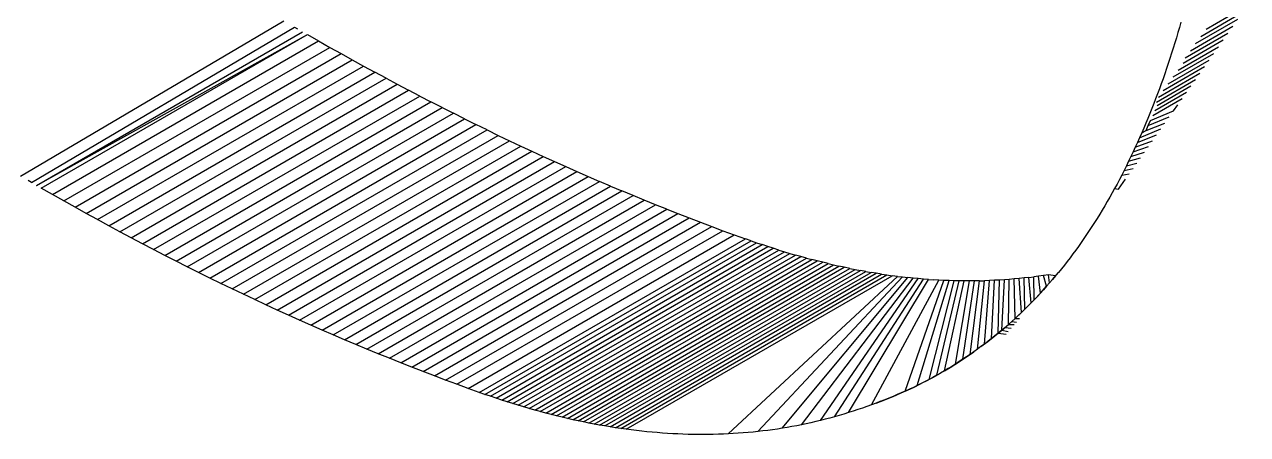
# Model space of a CAD drawing. Header units: millimetres. Extents: x 153 to 4750, y 92 to 3343.
# Drawn here: x 3356.05 to 3365.8, y 2786.21 to 2789.48 of the extents above; entities that cross this region are included whole.
import ezdxf

# ---------------------------------------------------------------- set-up
doc = ezdxf.new("R2010")
doc.units = ezdxf.units.MM

msp = doc.modelspace()

# ---------------------------------------------------------------- linework, layer by layer
for p, q in [((3365.4733, 2789.4403), (3365.8043, 2789.6313)), ((3365.4315, 2789.3826), (3365.7648, 2789.575)), ((3356.0235, 2788.2681), (3358.1219, 2789.506)), ((3356.1086, 2788.2189), (3358.2053, 2789.4579)), ((3358.2053, 2789.4579), (3358.23, 2789.4437)), ((3365.2615, 2789.4551), (3365.2494, 2789.4134)), ((3365.2734, 2789.4969), (3365.2615, 2789.4551)), ((3365.349, 2789.2687), (3365.6868, 2789.4637)), ((3365.3901, 2789.3254), (3365.7256, 2789.5191)), ((3356.1501, 2788.195), (3358.2714, 2789.4197)), ((3356.1501, 2788.195), (3358.3095, 2789.3978)), ((3356.1882, 2788.173), (3358.3095, 2789.3978)), ((3356.2777, 2788.1217), (3358.399, 2789.3464)), ((3358.3095, 2789.3978), (3358.399, 2789.3464)), ((3358.399, 2789.3464), (3358.4885, 2789.2956)), ((3365.2371, 2789.3718), (3365.2245, 2789.3304)), ((3365.2494, 2789.4134), (3365.2371, 2789.3718)), ((3365.29, 2789.1696), (3365.6102, 2789.3545)), ((3365.3083, 2789.2125), (3365.6484, 2789.4089)), ((3356.3672, 2788.0709), (3358.4885, 2789.2956)), ((3356.4567, 2788.0206), (3358.578, 2789.2453)), ((3358.4885, 2789.2956), (3358.578, 2789.2453)), ((3358.578, 2789.2453), (3358.6675, 2789.1955)), ((3365.1987, 2789.2482), (3365.1855, 2789.2073)), ((3365.2117, 2789.2892), (3365.1987, 2789.2482)), ((3365.2107, 2789.0599), (3365.535, 2789.2472)), ((3365.2245, 2789.3304), (3365.2117, 2789.2892)), ((3365.2502, 2789.1145), (3365.5725, 2789.3006)), ((3356.5462, 2787.9708), (3358.6675, 2789.1955)), ((3356.6357, 2787.9215), (3358.7571, 2789.1462)), ((3358.6675, 2789.1955), (3358.7571, 2789.1462)), ((3358.7571, 2789.1462), (3358.8466, 2789.0974)), ((3365.1329, 2788.9523), (3365.4612, 2789.1418)), ((3365.1721, 2789.1665), (3365.1584, 2789.126)), ((3365.1716, 2789.0059), (3365.4979, 2789.1943)), ((3365.1855, 2789.2073), (3365.1721, 2789.1665)), ((3356.7252, 2787.8727), (3358.8466, 2789.0974)), ((3356.8148, 2787.8244), (3358.9361, 2789.0491)), ((3358.9361, 2789.0491), (3358.8466, 2789.0974)), ((3358.9361, 2789.0491), (3359.0256, 2789.0013)), ((3365.0945, 2788.8992), (3365.4248, 2789.0899)), ((3365.1304, 2789.0454), (3365.116, 2789.0053)), ((3365.1445, 2789.0856), (3365.1304, 2789.0454)), ((3365.1584, 2789.126), (3365.1445, 2789.0856)), ((3356.9043, 2787.7766), (3359.0256, 2789.0013)), ((3356.9938, 2787.7293), (3359.1151, 2788.954)), ((3359.0256, 2789.0013), (3359.1151, 2788.954)), ((3359.2046, 2788.9072), (3359.1151, 2788.954)), ((3365.0785, 2788.8594), (3365.3887, 2789.0385)), ((3365.0829, 2788.8316), (3365.353, 2788.9875)), ((3365.1015, 2788.9654), (3365.0867, 2788.9256)), ((3365.116, 2789.0053), (3365.1015, 2788.9654)), ((3357.0833, 2787.6825), (3359.2046, 2788.9072)), ((3357.1728, 2787.6362), (3359.2942, 2788.8609)), ((3359.2046, 2788.9072), (3359.2942, 2788.8609)), ((3359.3837, 2788.8152), (3359.2942, 2788.8609)), ((3365.0485, 2788.752), (3365.2827, 2788.8871)), ((3365.0717, 2788.8861), (3365.0565, 2788.8466)), ((3365.0658, 2788.7917), (3365.3177, 2788.9371)), ((3365.0867, 2788.9256), (3365.0717, 2788.8861)), ((3357.2624, 2787.5904), (3359.3837, 2788.8152)), ((3357.3519, 2787.5451), (3359.4732, 2788.7699)), ((3359.3837, 2788.8152), (3359.4732, 2788.7699)), ((3359.5627, 2788.7251), (3359.4732, 2788.7699)), ((3365.0253, 2788.7683), (3365.0094, 2788.7294)), ((3365.041, 2788.8074), (3365.0253, 2788.7683)), ((3365.031, 2788.7124), (3365.2137, 2788.7887)), ((3365.0565, 2788.8466), (3365.041, 2788.8074)), ((3365.2137, 2788.7887), (3365.248, 2788.8377)), ((3357.4414, 2787.5004), (3359.5627, 2788.7251)), ((3357.5309, 2787.4561), (3359.6522, 2788.6808)), ((3359.5627, 2788.7251), (3359.6522, 2788.6808)), ((3359.7418, 2788.637), (3359.6522, 2788.6808)), ((3364.9933, 2788.6906), (3364.9769, 2788.652)), ((3365.0094, 2788.7294), (3364.9933, 2788.6906)), ((3364.9954, 2788.6338), (3365.146, 2788.6922)), ((3364.9954, 2788.6338), (3365.0133, 2788.673)), ((3365.0133, 2788.673), (3365.1797, 2788.7402)), ((3365.0133, 2788.673), (3365.031, 2788.7124)), ((3357.6204, 2787.4123), (3359.7418, 2788.637)), ((3357.71, 2787.369), (3359.8313, 2788.5938)), ((3359.7418, 2788.637), (3359.8313, 2788.5938)), ((3359.8313, 2788.5938), (3359.9208, 2788.551)), ((3364.9265, 2788.5372), (3365.0798, 2788.5977)), ((3364.9436, 2788.5753), (3364.9265, 2788.5372)), ((3364.9436, 2788.5753), (3365.1127, 2788.6447)), ((3364.9604, 2788.6136), (3364.9436, 2788.5753)), ((3364.9769, 2788.652), (3364.9604, 2788.6136)), ((3364.9604, 2788.6136), (3364.9954, 2788.6338)), ((3357.7995, 2787.3262), (3359.9208, 2788.551)), ((3357.889, 2787.284), (3360.0103, 2788.5087)), ((3357.9785, 2787.2422), (3360.0999, 2788.467)), ((3359.9208, 2788.551), (3360.0103, 2788.5087)), ((3360.0103, 2788.5087), (3360.0999, 2788.467)), ((3360.0999, 2788.467), (3360.1894, 2788.4257)), ((3364.8918, 2788.4615), (3364.8741, 2788.424)), ((3364.8741, 2788.424), (3364.9833, 2788.4601)), ((3364.8918, 2788.4615), (3365.015, 2788.5053)), ((3364.9093, 2788.4993), (3364.8918, 2788.4615)), ((3364.9093, 2788.4993), (3365.0472, 2788.5512)), ((3364.9265, 2788.5372), (3364.9093, 2788.4993)), ((3358.0681, 2787.2009), (3360.1894, 2788.4257)), ((3358.1576, 2787.1602), (3360.2789, 2788.3849)), ((3360.1894, 2788.4257), (3360.2789, 2788.3849)), ((3360.2789, 2788.3849), (3360.3684, 2788.3447)), ((3364.8562, 2788.3867), (3364.8381, 2788.3498)), ((3364.8381, 2788.3498), (3364.9215, 2788.3719)), ((3364.8741, 2788.424), (3364.8562, 2788.3867)), ((3364.8562, 2788.3867), (3364.9522, 2788.4156)), ((3358.2471, 2787.1199), (3360.3684, 2788.3447)), ((3358.3367, 2787.0801), (3360.458, 2788.3049)), ((3358.4262, 2787.0409), (3360.5475, 2788.2656)), ((3360.3684, 2788.3447), (3360.458, 2788.3049)), ((3360.458, 2788.3049), (3360.5475, 2788.2656)), ((3360.5475, 2788.2656), (3360.637, 2788.2269)), ((3364.8013, 2788.2769), (3364.7826, 2788.241)), ((3364.8198, 2788.3132), (3364.8013, 2788.2769)), ((3364.8013, 2788.2769), (3364.8617, 2788.2866)), ((3364.8381, 2788.3498), (3364.8198, 2788.3132)), ((3364.8198, 2788.3132), (3364.8914, 2788.3289)), ((3356.1086, 2788.2189), (3356.084, 2788.2331)), ((3356.2777, 2788.1217), (3356.1882, 2788.173)), ((3358.5157, 2787.0021), (3360.637, 2788.2269)), ((3358.6053, 2786.9639), (3360.7266, 2788.1886)), ((3360.7266, 2788.1886), (3360.637, 2788.2269)), ((3360.7266, 2788.1886), (3360.8161, 2788.1509)), ((3364.7446, 2788.17), (3364.7253, 2788.135)), ((3364.7637, 2788.2053), (3364.7446, 2788.17)), ((3364.7446, 2788.17), (3364.7759, 2788.1641)), ((3364.7826, 2788.241), (3364.7637, 2788.2053)), ((3364.7759, 2788.1641), (3364.8326, 2788.2451)), ((3356.3672, 2788.0709), (3356.2777, 2788.1217)), ((3356.4567, 2788.0206), (3356.3672, 2788.0709)), ((3358.6948, 2786.9261), (3360.8161, 2788.1509)), ((3358.7843, 2786.8889), (3360.9057, 2788.1136)), ((3358.8739, 2786.8521), (3360.9952, 2788.0768)), ((3360.9057, 2788.1136), (3360.8161, 2788.1509)), ((3360.9952, 2788.0768), (3360.9057, 2788.1136)), ((3361.0847, 2788.0406), (3360.9952, 2788.0768)), ((3364.7058, 2788.1003), (3364.6861, 2788.0659)), ((3364.7253, 2788.135), (3364.7058, 2788.1003)), ((3356.5462, 2787.9708), (3356.4567, 2788.0206)), ((3356.6357, 2787.9215), (3356.5462, 2787.9708)), ((3358.9634, 2786.8159), (3361.0847, 2788.0406)), ((3359.053, 2786.7801), (3361.1743, 2788.0048)), ((3361.1743, 2788.0048), (3361.0847, 2788.0406)), ((3361.1743, 2788.0048), (3361.2638, 2787.9696)), ((3364.6461, 2787.9981), (3364.6259, 2787.9646)), ((3364.6662, 2788.0318), (3364.6461, 2787.9981)), ((3364.6861, 2788.0659), (3364.6662, 2788.0318)), ((3356.7252, 2787.8727), (3356.6357, 2787.9215)), ((3356.8148, 2787.8244), (3356.7252, 2787.8727)), ((3359.1425, 2786.7449), (3361.2638, 2787.9696)), ((3359.2321, 2786.7101), (3361.3534, 2787.9348)), ((3359.3216, 2786.6759), (3361.4429, 2787.9006)), ((3361.2638, 2787.9696), (3361.3534, 2787.9348)), ((3361.3534, 2787.9348), (3361.4429, 2787.9006)), ((3361.4429, 2787.9006), (3361.5325, 2787.8669)), ((3364.5847, 2787.8987), (3364.5638, 2787.8663)), ((3364.6054, 2787.9315), (3364.5847, 2787.8987)), ((3364.6259, 2787.9646), (3364.6054, 2787.9315)), ((3356.9043, 2787.7766), (3356.8148, 2787.8244)), ((3356.9938, 2787.7293), (3356.9043, 2787.7766)), ((3359.4112, 2786.6421), (3361.5325, 2787.8669)), ((3359.5007, 2786.6089), (3361.622, 2787.8336)), ((3359.5903, 2786.5761), (3361.7116, 2787.8009)), ((3361.5325, 2787.8669), (3361.622, 2787.8336)), ((3361.622, 2787.8336), (3361.7116, 2787.8009)), ((3361.7116, 2787.8009), (3361.8011, 2787.7686)), ((3364.5214, 2787.8023), (3364.4999, 2787.7707)), ((3364.5427, 2787.8341), (3364.5214, 2787.8023)), ((3364.5638, 2787.8663), (3364.5427, 2787.8341)), ((3357.0833, 2787.6825), (3356.9938, 2787.7293)), ((3357.1728, 2787.6362), (3357.0833, 2787.6825)), ((3359.6798, 2786.5439), (3361.8011, 2787.7686)), ((3359.7246, 2786.528), (3361.8459, 2787.7528)), ((3359.7692, 2786.5125), (3361.8905, 2787.7373)), ((3359.8137, 2786.4974), (3361.935, 2787.7222)), ((3359.8581, 2786.4827), (3361.9794, 2787.7074)), ((3359.9024, 2786.4684), (3362.0238, 2787.6931)), ((3359.9466, 2786.4544), (3362.068, 2787.6792)), ((3361.8459, 2787.7528), (3361.8011, 2787.7686)), ((3361.8459, 2787.7528), (3361.8905, 2787.7373)), ((3361.8905, 2787.7373), (3361.935, 2787.7222)), ((3361.9794, 2787.7074), (3361.935, 2787.7222)), ((3362.0238, 2787.6931), (3361.9794, 2787.7074)), ((3362.068, 2787.6792), (3362.0238, 2787.6931)), ((3362.068, 2787.6792), (3362.112, 2787.6656)), ((3364.4343, 2787.6781), (3364.412, 2787.6478)), ((3364.4564, 2787.7086), (3364.4343, 2787.6781)), ((3364.4782, 2787.7395), (3364.4564, 2787.7086)), ((3364.4999, 2787.7707), (3364.4782, 2787.7395)), ((3357.2624, 2787.5904), (3357.1728, 2787.6362)), ((3357.3519, 2787.5451), (3357.2624, 2787.5904)), ((3359.9907, 2786.4408), (3362.112, 2787.6656)), ((3360.0347, 2786.4277), (3362.156, 2787.6524)), ((3360.0786, 2786.4149), (3362.1999, 2787.6396)), ((3360.1223, 2786.4024), (3362.2436, 2787.6272)), ((3360.166, 2786.3904), (3362.2873, 2787.6151)), ((3360.2095, 2786.3788), (3362.3308, 2787.6035)), ((3360.253, 2786.3675), (3362.3743, 2787.5922)), ((3360.2963, 2786.3566), (3362.4176, 2787.5814)), ((3362.112, 2787.6656), (3362.156, 2787.6524)), ((3362.156, 2787.6524), (3362.1999, 2787.6396)), ((3362.2436, 2787.6272), (3362.1999, 2787.6396)), ((3362.2873, 2787.6151), (3362.2436, 2787.6272)), ((3362.2873, 2787.6151), (3362.3308, 2787.6035)), ((3362.3743, 2787.5922), (3362.3308, 2787.6035)), ((3362.4176, 2787.5814), (3362.3743, 2787.5922)), ((3362.4608, 2787.5709), (3362.4176, 2787.5814)), ((3364.3668, 2787.5883), (3364.344, 2787.559)), ((3364.3895, 2787.6179), (3364.3668, 2787.5883)), ((3364.412, 2787.6478), (3364.3895, 2787.6179)), ((3357.4414, 2787.5004), (3357.3519, 2787.5451)), ((3357.5309, 2787.4561), (3357.4414, 2787.5004)), ((3360.3395, 2786.3461), (3362.4608, 2787.5709)), ((3360.3826, 2786.336), (3362.5039, 2787.5607)), ((3360.4256, 2786.3263), (3362.5469, 2787.551)), ((3360.4685, 2786.3169), (3362.5898, 2787.5417)), ((3360.5113, 2786.3079), (3362.6326, 2787.5327)), ((3360.5539, 2786.2994), (3362.6753, 2787.5241)), ((3360.5965, 2786.2912), (3362.7178, 2787.5159)), ((3360.639, 2786.2834), (3362.7603, 2787.5081)), ((3360.6813, 2786.2759), (3362.8026, 2787.5007)), ((3360.7235, 2786.2689), (3362.8449, 2787.4936)), ((3360.7657, 2786.2622), (3362.887, 2787.487)), ((3362.4608, 2787.5709), (3362.5039, 2787.5607)), ((3362.5039, 2787.5607), (3362.5469, 2787.551)), ((3362.5898, 2787.5417), (3362.5469, 2787.551)), ((3362.6326, 2787.5327), (3362.5898, 2787.5417)), ((3362.6326, 2787.5327), (3362.6753, 2787.5241)), ((3362.6753, 2787.5241), (3362.7178, 2787.5159)), ((3362.7603, 2787.5081), (3362.7178, 2787.5159)), ((3362.7603, 2787.5081), (3362.8026, 2787.5007)), ((3362.8449, 2787.4936), (3362.8026, 2787.5007)), ((3362.887, 2787.487), (3362.8449, 2787.4936)), ((3362.887, 2787.487), (3362.929, 2787.4807)), ((3364.2163, 2787.4826), (3364.1777, 2787.4766)), ((3364.2741, 2787.473), (3364.2163, 2787.4826)), ((3364.2266, 2787.4172), (3364.2163, 2787.4826)), ((3364.2504, 2787.4449), (3364.2976, 2787.5013)), ((3364.2976, 2787.5013), (3364.2741, 2787.473)), ((3364.3209, 2787.53), (3364.2976, 2787.5013)), ((3364.344, 2787.559), (3364.3209, 2787.53)), ((3357.6204, 2787.4123), (3357.5309, 2787.4561)), ((3357.71, 2787.369), (3357.6204, 2787.4123)), ((3360.8077, 2786.2559), (3362.929, 2787.4807)), ((3360.8496, 2786.2501), (3362.9709, 2787.4748)), ((3361.665, 2786.2128), (3363.0127, 2787.4693)), ((3361.9012, 2786.2316), (3363.0544, 2787.4642)), ((3362.095, 2786.2578), (3363.096, 2787.4594)), ((3362.2481, 2786.2857), (3363.1375, 2787.4551)), ((3362.3994, 2786.3197), (3363.1788, 2787.4511)), ((3362.5118, 2786.3493), (3363.2201, 2787.4475)), ((3362.6232, 2786.3823), (3363.2613, 2787.4443)), ((3362.8068, 2786.4451), (3363.3432, 2787.439)), ((3362.929, 2787.4807), (3362.9709, 2787.4748)), ((3363.0127, 2787.4693), (3362.9709, 2787.4748)), ((3363.0127, 2787.4693), (3363.0544, 2787.4642)), ((3363.0544, 2787.4642), (3363.096, 2787.4594)), ((3363.0761, 2786.5544), (3363.3841, 2787.437)), ((3363.1375, 2787.4551), (3363.096, 2787.4594)), ((3363.1788, 2787.4511), (3363.1375, 2787.4551)), ((3363.1717, 2786.5994), (3363.4248, 2787.4353)), ((3363.2201, 2787.4475), (3363.1788, 2787.4511)), ((3363.2613, 2787.4443), (3363.2201, 2787.4475)), ((3363.2613, 2787.4443), (3363.3023, 2787.4415)), ((3363.2654, 2786.6473), (3363.4654, 2787.434)), ((3363.3432, 2787.439), (3363.3023, 2787.4415)), ((3363.3269, 2786.6808), (3363.5059, 2787.4331)), ((3363.3841, 2787.437), (3363.3432, 2787.439)), ((3363.4248, 2787.4353), (3363.3841, 2787.437)), ((3363.3876, 2786.7156), (3363.5463, 2787.4326)), ((3363.4654, 2787.434), (3363.4248, 2787.4353)), ((3363.5059, 2787.4331), (3363.4654, 2787.434)), ((3363.4772, 2786.7702), (3363.5865, 2787.4325)), ((3363.5463, 2787.4326), (3363.5059, 2787.4331)), ((3363.5359, 2786.8081), (3363.6267, 2787.4327)), ((3363.5865, 2787.4325), (3363.5463, 2787.4326)), ((3363.6267, 2787.4327), (3363.5865, 2787.4325)), ((3363.5938, 2786.8473), (3363.6668, 2787.4334)), ((3363.6668, 2787.4334), (3363.6267, 2787.4327)), ((3363.6509, 2786.8878), (3363.7067, 2787.4344)), ((3363.6668, 2787.4334), (3363.7067, 2787.4344)), ((3363.7466, 2787.4358), (3363.7067, 2787.4344)), ((3363.7072, 2786.9296), (3363.7466, 2787.4358)), ((3363.7863, 2787.4376), (3363.7466, 2787.4358)), ((3363.7628, 2786.9727), (3363.7863, 2787.4376)), ((3363.826, 2787.4397), (3363.7863, 2787.4376)), ((3363.8175, 2787.017), (3363.826, 2787.4397)), ((3363.8655, 2787.4423), (3363.826, 2787.4397)), ((3363.8445, 2787.0396), (3363.8655, 2787.4423)), ((3363.9049, 2787.4452), (3363.8655, 2787.4423)), ((3363.8981, 2787.0858), (3363.9049, 2787.4452)), ((3363.9442, 2787.4485), (3363.9049, 2787.4452)), ((3363.9834, 2787.4523), (3363.9442, 2787.4485)), ((3363.9508, 2787.1333), (3363.9442, 2787.4485)), ((3364.0225, 2787.4563), (3363.9834, 2787.4523)), ((3364.0027, 2787.1821), (3363.9834, 2787.4523)), ((3364.0615, 2787.4608), (3364.0225, 2787.4563)), ((3364.0284, 2787.2069), (3364.0225, 2787.4563)), ((3364.0615, 2787.4608), (3364.1003, 2787.4657)), ((3364.0791, 2787.2576), (3364.0615, 2787.4608)), ((3364.1391, 2787.4709), (3364.1003, 2787.4657)), ((3364.1042, 2787.2834), (3364.1003, 2787.4657)), ((3364.1777, 2787.4766), (3364.1391, 2787.4709)), ((3364.1537, 2787.336), (3364.1391, 2787.4709)), ((3364.1537, 2787.336), (3364.2025, 2787.3898)), ((3364.2025, 2787.3898), (3364.1777, 2787.4766)), ((3364.2025, 2787.3898), (3364.1782, 2787.3627)), ((3364.2025, 2787.3898), (3364.2504, 2787.4449)), ((3364.2266, 2787.4172), (3364.2025, 2787.3898)), ((3364.2504, 2787.4449), (3364.2266, 2787.4172)), ((3364.2741, 2787.473), (3364.2504, 2787.4449)), ((3357.7995, 2787.3262), (3357.71, 2787.369)), ((3357.889, 2787.284), (3357.7995, 2787.3262)), ((3364.0791, 2787.2576), (3364.1291, 2787.3095)), ((3364.1042, 2787.2834), (3364.1537, 2787.336)), ((3364.1291, 2787.3095), (3364.1042, 2787.2834)), ((3364.1537, 2787.336), (3364.1291, 2787.3095)), ((3364.1782, 2787.3627), (3364.1537, 2787.336)), ((3357.9785, 2787.2422), (3357.889, 2787.284)), ((3358.0681, 2787.2009), (3357.9785, 2787.2422)), ((3358.1576, 2787.1602), (3358.0681, 2787.2009)), ((3364.0027, 2787.1821), (3364.0539, 2787.2321)), ((3364.0284, 2787.2069), (3364.0027, 2787.1821)), ((3364.0539, 2787.2321), (3364.0284, 2787.2069)), ((3364.0539, 2787.2321), (3364.1042, 2787.2834)), ((3364.0791, 2787.2576), (3364.0539, 2787.2321)), ((3364.1042, 2787.2834), (3364.0791, 2787.2576)), ((3358.2471, 2787.1199), (3358.1576, 2787.1602)), ((3358.3367, 2787.0801), (3358.2471, 2787.1199)), ((3363.8714, 2787.0626), (3363.9245, 2787.1094)), ((3363.8981, 2787.0858), (3363.9508, 2787.1333)), ((3363.9245, 2787.1094), (3363.8981, 2787.0858)), ((3363.9508, 2787.1333), (3363.9245, 2787.1094)), ((3363.9245, 2787.1094), (3363.9615, 2787.1045)), ((3363.9508, 2787.1333), (3364.0027, 2787.1821)), ((3363.9769, 2787.1575), (3363.9508, 2787.1333)), ((3363.9508, 2787.1333), (3363.9866, 2787.134)), ((3364.0027, 2787.1821), (3363.9769, 2787.1575)), ((3358.4262, 2787.0409), (3358.3367, 2787.0801)), ((3358.5157, 2787.0021), (3358.4262, 2787.0409)), ((3358.6053, 2786.9639), (3358.5157, 2787.0021)), ((3363.7902, 2786.9947), (3363.8445, 2787.0396)), ((3363.8175, 2787.017), (3363.7902, 2786.9947)), ((3363.8445, 2787.0396), (3363.8175, 2787.017)), ((3363.8175, 2787.017), (3363.8801, 2787.0084)), ((3363.8445, 2787.0396), (3363.8981, 2787.0858)), ((3363.8714, 2787.0626), (3363.8445, 2787.0396)), ((3363.8445, 2787.0396), (3363.8969, 2787.0283)), ((3363.8981, 2787.0858), (3363.8714, 2787.0626)), ((3363.8714, 2787.0626), (3363.9203, 2787.0558)), ((3363.8981, 2787.0858), (3363.9447, 2787.0846)), ((3358.6948, 2786.9261), (3358.6053, 2786.9639)), ((3358.7843, 2786.8889), (3358.6948, 2786.9261)), ((3363.6792, 2786.9086), (3363.6509, 2786.8878)), ((3363.6792, 2786.9086), (3363.7351, 2786.951)), ((3363.7072, 2786.9296), (3363.6792, 2786.9086)), ((3363.7351, 2786.951), (3363.7072, 2786.9296)), ((3363.7351, 2786.951), (3363.7902, 2786.9947)), ((3363.7628, 2786.9727), (3363.7351, 2786.951)), ((3363.7902, 2786.9947), (3363.7628, 2786.9727)), ((3358.8739, 2786.8521), (3358.7843, 2786.8889)), ((3358.9634, 2786.8159), (3358.8739, 2786.8521)), ((3359.053, 2786.7801), (3358.9634, 2786.8159)), ((3363.4772, 2786.7702), (3363.5359, 2786.8081)), ((3363.5066, 2786.789), (3363.5649, 2786.8276)), ((3363.5359, 2786.8081), (3363.5066, 2786.789)), ((3363.5649, 2786.8276), (3363.5359, 2786.8081)), ((3363.5649, 2786.8276), (3363.6225, 2786.8674)), ((3363.5938, 2786.8473), (3363.5649, 2786.8276)), ((3363.6225, 2786.8674), (3363.5938, 2786.8473)), ((3363.6509, 2786.8878), (3363.6225, 2786.8674)), ((3359.1425, 2786.7449), (3359.053, 2786.7801)), ((3359.2321, 2786.7101), (3359.1425, 2786.7449)), ((3359.3216, 2786.6759), (3359.2321, 2786.7101)), ((3363.3876, 2786.7156), (3363.3574, 2786.6981)), ((3363.3876, 2786.7156), (3363.4475, 2786.7517)), ((3363.4177, 2786.7335), (3363.3876, 2786.7156)), ((3363.4475, 2786.7517), (3363.4177, 2786.7335)), ((3363.4475, 2786.7517), (3363.5066, 2786.789)), ((3363.4772, 2786.7702), (3363.4475, 2786.7517)), ((3363.5066, 2786.789), (3363.4772, 2786.7702)), ((3359.4112, 2786.6421), (3359.3216, 2786.6759)), ((3359.5007, 2786.6089), (3359.4112, 2786.6421)), ((3359.5903, 2786.5761), (3359.5007, 2786.6089)), ((3363.14, 2786.5841), (3363.2031, 2786.6151)), ((3363.2031, 2786.6151), (3363.1717, 2786.5994)), ((3363.2344, 2786.631), (3363.2031, 2786.6151)), ((3363.2344, 2786.631), (3363.2963, 2786.6639)), ((3363.2654, 2786.6473), (3363.2344, 2786.631)), ((3363.2963, 2786.6639), (3363.2654, 2786.6473)), ((3363.2963, 2786.6639), (3363.3574, 2786.6981)), ((3363.3269, 2786.6808), (3363.2963, 2786.6639)), ((3363.3574, 2786.6981), (3363.3269, 2786.6808)), ((3359.6798, 2786.5439), (3359.5903, 2786.5761)), ((3359.7246, 2786.528), (3359.6798, 2786.5439)), ((3359.7692, 2786.5125), (3359.7246, 2786.528)), ((3359.8137, 2786.4974), (3359.7692, 2786.5125)), ((3362.9129, 2786.4857), (3362.9788, 2786.5123)), ((3362.9459, 2786.4988), (3363.0114, 2786.526)), ((3362.9788, 2786.5123), (3362.9459, 2786.4988)), ((3362.9788, 2786.5123), (3363.0439, 2786.54)), ((3363.0114, 2786.526), (3362.9788, 2786.5123)), ((3363.0439, 2786.54), (3363.0114, 2786.526)), ((3363.0439, 2786.54), (3363.1082, 2786.5691)), ((3363.0761, 2786.5544), (3363.0439, 2786.54)), ((3363.0761, 2786.5544), (3363.14, 2786.5841)), ((3363.1082, 2786.5691), (3363.0761, 2786.5544)), ((3363.14, 2786.5841), (3363.1082, 2786.5691)), ((3363.1717, 2786.5994), (3363.14, 2786.5841)), ((3359.8581, 2786.4827), (3359.8137, 2786.4974)), ((3359.9024, 2786.4684), (3359.8581, 2786.4827)), ((3359.9466, 2786.4544), (3359.9024, 2786.4684)), ((3359.9907, 2786.4408), (3359.9466, 2786.4544)), ((3360.0347, 2786.4277), (3359.9907, 2786.4408)), ((3360.0786, 2786.4149), (3360.0347, 2786.4277)), ((3360.1223, 2786.4024), (3360.0786, 2786.4149)), ((3362.7337, 2786.4188), (3362.697, 2786.4063)), ((3362.7703, 2786.4317), (3362.7337, 2786.4188)), ((3362.8068, 2786.4451), (3362.7703, 2786.4317)), ((3362.8432, 2786.4588), (3362.8068, 2786.4451)), ((3362.8432, 2786.4588), (3362.9129, 2786.4857)), ((3362.8794, 2786.4728), (3362.8432, 2786.4588)), ((3362.8794, 2786.4728), (3362.9459, 2786.4988)), ((3362.8794, 2786.4728), (3362.9129, 2786.4857)), ((3362.9459, 2786.4988), (3362.9129, 2786.4857)), ((3360.166, 2786.3904), (3360.1223, 2786.4024)), ((3360.2095, 2786.3788), (3360.166, 2786.3904)), ((3360.253, 2786.3675), (3360.2095, 2786.3788)), ((3360.2963, 2786.3566), (3360.253, 2786.3675)), ((3360.3395, 2786.3461), (3360.2963, 2786.3566)), ((3360.3826, 2786.336), (3360.3395, 2786.3461)), ((3360.4256, 2786.3263), (3360.3826, 2786.336)), ((3360.4685, 2786.3169), (3360.4256, 2786.3263)), ((3360.5113, 2786.3079), (3360.4685, 2786.3169)), ((3362.3994, 2786.3197), (3362.3618, 2786.3107)), ((3362.437, 2786.3292), (3362.3994, 2786.3197)), ((3362.4745, 2786.3391), (3362.437, 2786.3292)), ((3362.5118, 2786.3493), (3362.4745, 2786.3391)), ((3362.5491, 2786.3599), (3362.5118, 2786.3493)), ((3362.5862, 2786.3709), (3362.5491, 2786.3599)), ((3362.6232, 2786.3823), (3362.5862, 2786.3709)), ((3362.6602, 2786.3941), (3362.6232, 2786.3823)), ((3362.697, 2786.4063), (3362.6602, 2786.3941)), ((3360.5539, 2786.2994), (3360.5113, 2786.3079)), ((3360.5965, 2786.2912), (3360.5539, 2786.2994)), ((3360.639, 2786.2834), (3360.5965, 2786.2912)), ((3360.6813, 2786.2759), (3360.639, 2786.2834)), ((3360.7235, 2786.2689), (3360.6813, 2786.2759)), ((3360.7657, 2786.2622), (3360.7235, 2786.2689)), ((3360.8077, 2786.2559), (3360.7657, 2786.2622)), ((3360.8496, 2786.2501), (3360.8077, 2786.2559)), ((3360.8914, 2786.2445), (3360.8496, 2786.2501)), ((3360.9331, 2786.2394), (3360.8914, 2786.2445)), ((3360.9747, 2786.2347), (3360.9331, 2786.2394)), ((3361.0162, 2786.2303), (3360.9747, 2786.2347)), ((3361.0575, 2786.2263), (3361.0162, 2786.2303)), ((3361.0988, 2786.2228), (3361.0575, 2786.2263)), ((3361.1399, 2786.2196), (3361.0988, 2786.2228)), ((3361.181, 2786.2167), (3361.1399, 2786.2196)), ((3361.2219, 2786.2143), (3361.181, 2786.2167)), ((3361.7046, 2786.215), (3361.665, 2786.2128)), ((3361.7442, 2786.2175), (3361.7046, 2786.215)), ((3361.7836, 2786.2205), (3361.7442, 2786.2175)), ((3361.8229, 2786.2238), (3361.7836, 2786.2205)), ((3361.8621, 2786.2275), (3361.8229, 2786.2238)), ((3361.9012, 2786.2316), (3361.8621, 2786.2275)), ((3361.9401, 2786.2361), (3361.9012, 2786.2316)), ((3361.979, 2786.2409), (3361.9401, 2786.2361)), ((3362.0178, 2786.2462), (3361.979, 2786.2409)), ((3362.0564, 2786.2518), (3362.0178, 2786.2462)), ((3362.095, 2786.2578), (3362.0564, 2786.2518)), ((3362.1334, 2786.2642), (3362.095, 2786.2578)), ((3362.1717, 2786.271), (3362.1334, 2786.2642)), ((3362.21, 2786.2782), (3362.1717, 2786.271)), ((3362.2481, 2786.2857), (3362.21, 2786.2782)), ((3362.2861, 2786.2936), (3362.2481, 2786.2857)), ((3362.324, 2786.302), (3362.2861, 2786.2936)), ((3362.3618, 2786.3107), (3362.324, 2786.302)), ((3361.2627, 2786.2122), (3361.2219, 2786.2143)), ((3361.3035, 2786.2106), (3361.2627, 2786.2122)), ((3361.3441, 2786.2093), (3361.3035, 2786.2106)), ((3361.3846, 2786.2084), (3361.3441, 2786.2093)), ((3361.4249, 2786.2079), (3361.3846, 2786.2084)), ((3361.4652, 2786.2077), (3361.4249, 2786.2079)), ((3361.5054, 2786.208), (3361.4652, 2786.2077)), ((3361.5455, 2786.2086), (3361.5054, 2786.208)), ((3361.5854, 2786.2096), (3361.5455, 2786.2086)), ((3361.6253, 2786.211), (3361.5854, 2786.2096)), ((3361.665, 2786.2128), (3361.6253, 2786.211))]:
    msp.add_line(p, q)

doc.saveas('drawing.dxf')
